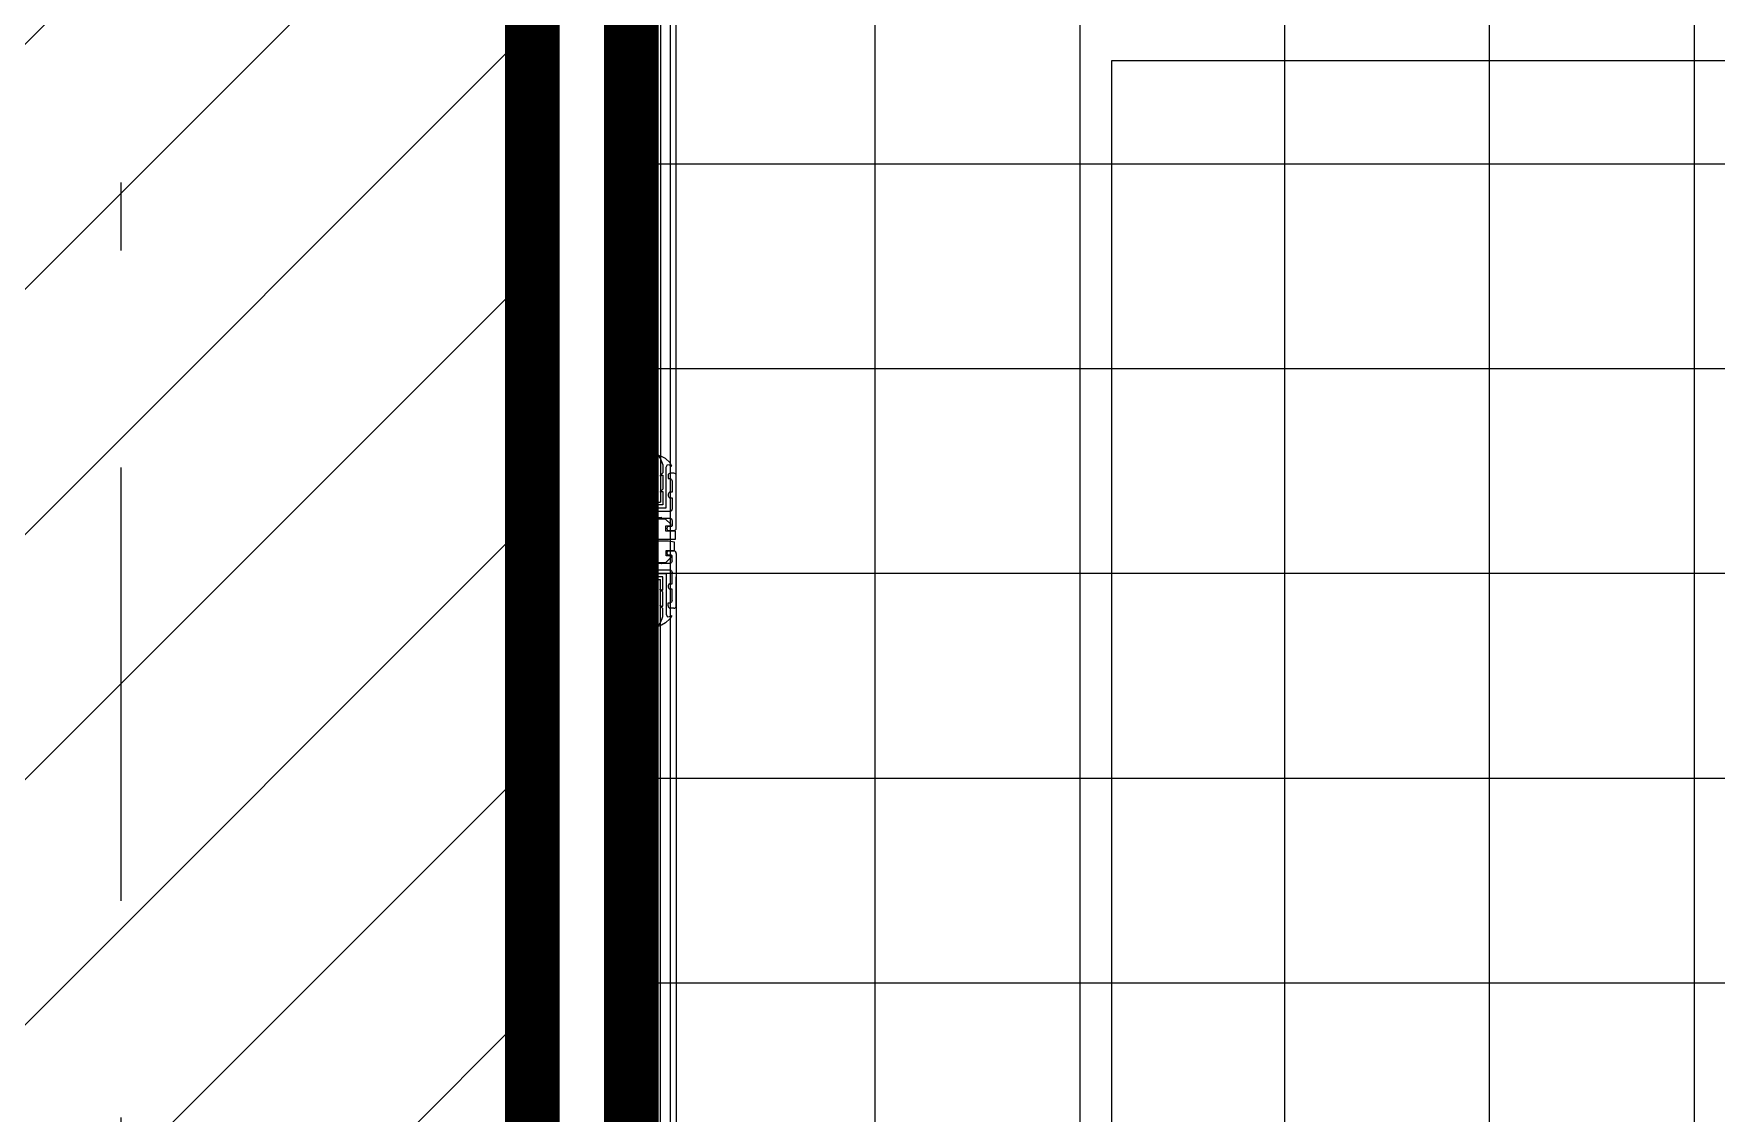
# Model space of a CAD drawing. Header units: millimetres. Extents: x -77 to 207, y -160 to 187.
# Drawn here: x -5.433 to -2.968, y 1.609 to 3.191 of the extents above; entities that cross this region are included whole.
import ezdxf
from ezdxf.xclip import XClip

# ---------------------------------------------------------------- set-up
doc = ezdxf.new("R2010")
doc.units = ezdxf.units.MM
doc.header["$LTSCALE"] = 0.1
doc.linetypes.add('X REF - ANELO INST bind$0$X REF - ANELO$0$DASHDOT2', pattern=[12.7, 6.35, -3.175, 0, -3.175])
for name, color, linetype in [('C01 Foil blanco', 30, 'Continuous'), ('C03 PRY comun+papel kraft', 192, 'Continuous'), ('X REF - ANELO INST bind$0$X REF - ANELO$0$C-ALUMINIO', 8, 'Continuous'), ('X REF - ANELO INST bind$0$X REF - ANELO$0$E-GENERAL', 8, 'Continuous'), ('X REF - ANELO INST bind$0$X REF - ANELO$0$MET-EJE CABRIADAS', 8, 'X REF - ANELO INST bind$0$X REF - ANELO$0$DASHDOT2')]:
    doc.layers.add(name, color=color, linetype=linetype)

# ---------------------------------------------------------------- blocks, each defined once
blk = doc.blocks.new('X REF - ANELO INST bind$0$X REF - ANELO$0$Puerta Automatica')
at = {"layer": 'X REF - ANELO INST bind$0$X REF - ANELO$0$C-ALUMINIO', "color": 8}
for p, q in [((-0.9000068614291195, 0.1102662620423871, 0.000826006744292861), (-0.09542100972953449, 0.1102662621137824, 0.0004190735188655934)), ((0.9000068614295742, 0.1102662620423871, 0.000826006744292861), (0.09542100972998924, 0.1102662621137824, 0.0004190735188655934)), ((-0.09542100972976186, 0.04904372563146353, 0.0004190735188655934), (-0.9000068614293468, 0.0490437256748919, 0.000826006744292861)), ((0.09542100973021661, 0.04904372563146353, 0.0004190735188655934), (0.9000068614298016, 0.0490437256748919, 0.000826006744292861))]:
    blk.add_line(p, q, dxfattribs=at)
at = {"layer": 'X REF - ANELO INST bind$0$X REF - ANELO$0$C-ALUMINIO'}
for p, q in [((-0.1143860055342429, 0.09798616274247252, 0.0004190735188731934), (-0.1093599708435704, 0.1012769565281815, 0.0004190735188731934)), ((-0.110399857836228, 0.09937176013818316, 0.0004190735188731934), (-0.1112664180288903, 0.09712014283331882, 0.0004190735188731934)), ((-0.1093599708435704, 0.1012769565281815, 0.0004190735188731934), (-0.110399857836228, 0.09937176013818316, 0.0004190735188731934)), ((-0.0989770076446348, 0.1018223436408334, 0.0004190735188655934), (-0.0989770076446348, 0.1067102641541169, 0.0004190735188655934)), ((-0.09542100972953449, 0.1102662620401134, 0.0004190735188655934), (-0.01853312024081788, 0.1102662620401134, 0.0004190735188655934)), ((-0.09097706213992751, 0.1007103337328772, 0.0004190735188655934), (-0.09097709934917475, 0.09826649613432892, 0.0004190735188655934)), ((-0.07097707972911849, 0.1042662775439567, 0.0004190735188655934), (-0.08742106415206763, 0.1042662775439567, 0.0004190735188655934)), ((-0.07097707972911849, 0.1002662878458978, 0.0004190735188655934), (-0.07097707972911849, 0.1042662775439567, 0.0004190735188655934)), ((-0.04653304812723036, 0.1042662775439567, 0.0004190735188731934), (-0.06297710033300064, 0.1042662775439567, 0.0004190735188731934)), ((-0.06297710033300064, 0.1042662775439567, 0.0004190735188731934), (-0.06297710033300064, 0.1002662878458978, 0.0004190735188731934)), ((-0.04297705013959785, 0.05859980977606938, 0.0004190735188731934), (-0.04297705013937048, 0.1007102795415449, 0.0004190735188731934)), ((-0.03297707594515487, 0.1007102444423253, 0.0004190735188731934), (-0.03297707594515487, 0.07126631164328501, 0.0004190735188731934)), ((-0.03180521063382002, 0.09504000653441835, 0.0004190735188731934), (-0.02433462585372581, 0.1027286857283798, 0.0004190735188731934)), ((-0.02197705344929091, 0.1042660743410124, 0.0004190735188731934), (-0.02942099764527484, 0.1042662424447371, 0.0004190735188731934)), ((-0.02433462585372581, 0.1027286857283798, 0.0004190735188731934), (-0.0227178625389115, 0.1030072561411544, 0.0004190735188731934)), ((-0.0227178625389115, 0.1030072561411544, 0.0004190735188731934), (-0.02204885754667885, 0.1027286857283798, 0.0004190735188731934)), ((-0.02204885754667885, 0.1027286857283798, 0.0004190735188731934), (-0.02204885754667885, 0.09565286902989101, 0.0004190735188731934)), ((-0.02097710683642617, 0.1032660261412275, 0.0004190735188731934), (-0.02197705344929091, 0.1042660743410124, 0.0004190735188731934)), ((-0.02097710683642617, 0.09826629293138467, 0.0004190735188731934), (-0.02097710683642617, 0.1032660261412275, 0.0004190735188731934)), ((-0.01497712223840608, 0.1067102641541169, 0.0004190735188655934), (-0.01497712223840608, 0.09826629293138467, 0.0004190735188655934)), ((-0.01418740123676798, 0.09565286902989101, 0.0004190735188731934), (-0.01418740123676798, 0.1076528690323357, 0.0004190735188731934)), ((-0.01418740123676798, 0.1076528690323357, 0.0004190735188731934), (-0.002187401234323261, 0.1076528690323357, 0.0004190735188731934)), ((-0.002187401234323261, 0.1076528690323357, 0.0004190735188731934), (-0.0005051677469509741, 0.0989219334446716, 0.0004190735188731934)), ((-0.0005051677469509741, 0.0989219334446716, 0.0004190735188731934), (-0.0005051677469509741, 0.08095257345939899, 0.0004190735188731934)), ((0.002173304947064025, 0.07895257345944628, 0.0004190735188731934), (0.002173304947291399, 0.1090577098370886, 0.0004190735188731934)), ((0.002173304947291399, 0.1090577098370886, 0.0004190735188731934), (0.01417330494973612, 0.1090577098370886, 0.0004190735188731934)), ((0.01417330494973612, 0.1090577098370886, 0.0004190735188731934), (0.01417330494973612, 0.09505770982696049, 0.0004190735188731934)), ((0.01496302596592614, 0.1067102641541169, 0.0004190735188618932), (0.01496302596592614, 0.09826629293138467, 0.0004190735188618932)), ((0.09540691347160646, 0.1102662620401134, 0.0004190735188618932), (0.01851902395378602, 0.1102662620401134, 0.0004190735188618932)), ((0.02096301056394623, 0.1032660261412275, 0.0004190735188731934), (0.02196295716225904, 0.1042660743410124, 0.0004190735188731934)), ((0.02096301056394623, 0.09826629293138467, 0.0004190735188731934), (0.02096301056394623, 0.1032660261412275, 0.0004190735188731934)), ((0.02196295716225904, 0.1042660743410124, 0.0004190735188731934), (0.02940690135824298, 0.1042662424447371, 0.0004190735188731934)), ((0.02203476125964698, 0.1021335264381378, 0.0004190735188731934), (0.02270376626643156, 0.1024120969382238, 0.0004190735188731934)), ((0.02203476125964698, 0.09505770982696049, 0.0004190735188731934), (0.02203476125964698, 0.1021335264381378, 0.0004190735188731934)), ((0.02270376626643156, 0.1024120969382238, 0.0004190735188731934), (0.02432052956669395, 0.1021335264381378, 0.0004190735188731934)), ((0.02432052956669395, 0.1021335264381378, 0.0004190735188731934), (0.03179111436134008, 0.09444484733148784, 0.0004190735188731934)), ((0.032962979658123, 0.1007102444423253, 0.0004190735188731934), (0.032962979658123, 0.07126631164328501, 0.0004190735188731934)), ((0.0395959585696346, 0.1102662620401134, 0.0004190735188706933), (0.09540691347160646, 0.1102662620401134, 0.0004190735188618932)), ((0.04296295386666316, 0.05859980977606938, 0.0004190735188731934), (0.04296295386689053, 0.1007102795415449, 0.0004190735188731934)), ((0.04651895186930233, 0.1042662775439567, 0.0004190735188731934), (0.06296300406052069, 0.1042662775439567, 0.0004190735188731934)), ((0.06296300406052069, 0.1042662775439567, 0.0004190735188731934), (0.06296300406052069, 0.1002662878458978, 0.0004190735188731934)), ((0.07096298347119046, 0.1042662775439567, 0.0004190735188618932), (0.08740696786503577, 0.1042662775439567, 0.0004190735188618932)), ((0.07096298347119046, 0.1002662878458978, 0.0004190735188618932), (0.07096298347119046, 0.1042662775439567, 0.0004190735188618932)), ((0.09096296585289565, 0.1007103337328772, 0.0004190735188618932), (0.09096300306214289, 0.09826649613432892, 0.0004190735188618932)), ((0.09896291135760293, 0.1018223436408334, 0.0004190735188618932), (0.09896291135760293, 0.1067102641541169, 0.0004190735188618932)), ((0.1143719092763149, 0.09798616274247252, 0.0004190735188731934), (0.1093458745565385, 0.1012769565281815, 0.0004190735188731934)), ((0.1093458745565385, 0.1012769565281815, 0.0004190735188731934), (0.1103857614618846, 0.09937176013818316, 0.0004190735188731934)), ((0.1103857614618846, 0.09937176013818316, 0.0004190735188731934), (0.1112523217709622, 0.09712014283331882, 0.0004190735188731934)), ((-0.9444065831514763, 0.08518136294196665, 0.0008255632695484631), (-0.1690221695350829, 0.08518136294196665, 0.0004190735188769934)), ((-0.1690221695350829, 0.08518136294196665, 0.0004190735188769934), (-0.05665008034316088, 0.08518136294196665, 0.0004190735188769934)), ((-0.1254778884501775, 0.08031975274252545, 0.0004190735188731934), (-0.1235714412357538, 0.08568896424594641, 0.0004190735188731934)), ((-0.1209717972267299, 0.08395696744310044, 0.0004190735188731934), (-0.1254778884501775, 0.08031975274252545, 0.0004190735188731934)), ((-0.1235714412359812, 0.07088698147913419, 0.0004190735188731934), (-0.1254778884504049, 0.07625619288069174, 0.0004190735188731934)), ((-0.1254778884504049, 0.07625619288069174, 0.0004190735188731934), (-0.1209717972269573, 0.07261897818011676, 0.0004190735188731934)), ((-0.1235714412357538, 0.08568896424594641, 0.0004190735188731934), (-0.1202785637321995, 0.09175095283762857, 0.0004190735188731934)), ((-0.1138660620379142, 0.08707456164165706, 0.0004190735188731934), (-0.1209717972267299, 0.08395696744310044, 0.0004190735188731934)), ((-0.1202785637321995, 0.09175095283762857, 0.0004190735188731934), (-0.1143860055342429, 0.09798616274247252, 0.0004190735188731934)), ((-0.1111618804313821, 0.08809924175193373, 0.0004190735188731934), (-0.1138660620379142, 0.08707456164165706, 0.0004190735188731934)), ((-0.1112664180288903, 0.09712014283331882, 0.0004190735188731934), (-0.1116130348270872, 0.09486854703618519, 0.0004190735188731934)), ((-0.1116130348270872, 0.09486854703618519, 0.0004190735188731934), (-0.1079735038399576, 0.09289924164522745, 0.0004190735188731934)), ((-0.09930797483298193, 0.08809924175193373, 0.0004190735188731934), (-0.1111618804313821, 0.08809924175193373, 0.0004190735188731934)), ((-0.1079735038399576, 0.09289924164522745, 0.0004190735188731934), (-0.04820727643141254, 0.09289924164522745, 0.0004190735188731934)), ((-0.096881620938575, 0.08534256483881109, 0.0004190735188731934), (-0.09930797483298193, 0.08809924175193373, 0.0004190735188731934)), ((-0.0956021461349792, 0.0838192286469166, 0.0004190735188731934), (-0.096881620938575, 0.08534256483881109, 0.0004190735188731934)), ((-0.07556441524116053, 0.08809924175193373, 0.0004190735188731934), (-0.09611678043779648, 0.08809924175193373, 0.0004190735188731934)), ((-0.09611678043779648, 0.08809924175193373, 0.0004190735188731934), (-0.09590832483422673, 0.08664101443764594, 0.0004190735188731934)), ((-0.09590832483422673, 0.08664101443764594, 0.0004190735188731934), (-0.09471767444097168, 0.08398920463559989, 0.0004190735188731934)), ((-0.09471767444097168, 0.08398920463559989, 0.0004190735188731934), (-0.0956021461349792, 0.0838192286469166, 0.0004190735188731934)), ((-0.09097709934917475, 0.09826649613432892, 0.0004190735188655934), (-0.0954208892396764, 0.09826634563842163, 0.0004190735188655934)), ((-0.07313806133220169, 0.08534256483881109, 0.0004190735188731934), (-0.07556441524116053, 0.08809924175193373, 0.0004190735188731934)), ((-0.07185858652860588, 0.0838192286469166, 0.0004190735188731934), (-0.07313806133220169, 0.08534256483881109, 0.0004190735188731934)), ((-0.05276188244511104, 0.08809924175193373, 0.0004190735188731934), (-0.07237322084597508, 0.08809924175193373, 0.0004190735188731934)), ((-0.07237322084597508, 0.08809924175193373, 0.0004190735188731934), (-0.07216476524240534, 0.08664101443764594, 0.0004190735188731934)), ((-0.07216476524240534, 0.08664101443764594, 0.0004190735188731934), (-0.07097411495101369, 0.08398920463559989, 0.0004190735188731934)), ((-0.07097411495101369, 0.08398920463559989, 0.0004190735188731934), (-0.07185858652860588, 0.0838192286469166, 0.0004190735188731934)), ((-0.05665008034316088, 0.08518136294196665, 0.0004190735188769934), (-0.05665008034338825, 0.07195882377914131, 0.0004190735188769934)), ((-0.05276188244533841, 0.06847670388583538, 0.0004190735188731934), (-0.05276188244511104, 0.08809924175193373, 0.0004190735188731934)), ((-0.04796188263912882, 0.09289924164522745, 0.0004190735188731934), (-0.04796188263935619, 0.06367670407985315, 0.0004190735188731934)), ((-0.03397712414493981, 0.07026626344350007, 0.0004190735188731934), (-0.03297707594538224, 0.08804377768888116, 0.0004190735188731934)), ((-0.03297707594538224, 0.08804377768888116, 0.0004190735188731934), (-0.03297707594538224, 0.05859975708358434, 0.0004190735188731934)), ((-0.0318052106340474, 0.0648651403846543, 0.0004190735188731934), (-0.03180521063382002, 0.09504000653441835, 0.0004190735188731934)), ((-0.02204885754667885, 0.09565286902989101, 0.0004190735188731934), (-0.01418740123676798, 0.09565286902989101, 0.0004190735188731934)), ((-0.002187401234778008, 0.08095257345939899, 0.0004190735188731934), (-0.002187401234550634, 0.05025227798091692, 0.0004190735188731934)), ((-0.002187401235005382, 0.08095257345939899, 0.0004190735188731934), (-0.0005051677469509741, 0.08095257345939899, 0.0004190735188731934)), ((0.0004910714596917387, 0.06038805428602245, 0.0004190735188731934), (0.0004910714599191124, 0.07895257345944628, 0.0004190735188731933)), ((0.0004910714599191124, 0.07895257345899154, 0.0004190735188731934), (0.002173304947064025, 0.07895257345899154, 0.0004190735188731934)), ((0.01417330494973612, 0.09505770982696049, 0.0004190735188731934), (0.02203476125964698, 0.09505770982696049, 0.0004190735188731934)), ((0.03179111436134008, 0.09444484733148784, 0.0004190735188731934), (0.0317911143611127, 0.06426998118172378, 0.0004190735188731934)), ((0.03396302785790795, 0.07026626344350007, 0.0004190735188731934), (0.03296297965789563, 0.08804377768888116, 0.0004190735188731934)), ((0.03296297965789563, 0.08804377768888116, 0.0004190735188731934), (0.03296297965789563, 0.05859975708358434, 0.0004190735188731934)), ((0.04794778636664887, 0.09289924164522745, 0.0004190735188731934), (0.0479477863664215, 0.06367670407985315, 0.0004190735188731934)), ((0.1079594075529258, 0.09289924164522745, 0.0004190735188731934), (0.04819318005706918, 0.09289924164522745, 0.0004190735188731934)), ((0.05274778615785181, 0.06847670388583538, 0.0004190735188731934), (0.05274778615807918, 0.08809924175193373, 0.0004190735188731934)), ((0.05274778615807918, 0.08809924175193373, 0.0004190735188731934), (0.07235912455894322, 0.08809924175193373, 0.0004190735188731934)), ((0.05663598405612902, 0.08518136294196665, 0.0004190735188732934), (0.05663598405590164, 0.07195882377914131, 0.0004190735188732934)), ((0.944406583151931, 0.08518136294196665, 0.0008255632695484631), (0.05663598405612902, 0.08518136294196665, 0.0004190735188732934)), ((0.07215066895537348, 0.08664101443764594, 0.0004190735188731934), (0.07096001866398183, 0.08398920463559989, 0.0004190735188731934)), ((0.07096001866398183, 0.08398920463559989, 0.0004190735188731934), (0.07184449027067785, 0.0838192286469166, 0.0004190735188731934)), ((0.07184449027067785, 0.0838192286469166, 0.0004190735188731934), (0.07312396504516983, 0.08534256483881109, 0.0004190735188731934)), ((0.07235912455894322, 0.08809924175193373, 0.0004190735188731934), (0.07215066895537348, 0.08664101443764594, 0.0004190735188731934)), ((0.07312396504516983, 0.08534256483881109, 0.0004190735188731934), (0.07555031895412867, 0.08809924175193373, 0.0004190735188731934)), ((0.07555031895412867, 0.08809924175193373, 0.0004190735188731934), (0.09610268415076462, 0.08809924175193373, 0.0004190735188731934)), ((0.09096300306214289, 0.09826649613432892, 0.0004190735188618932), (0.09540679296719645, 0.09826634563842163, 0.0004190735188618932)), ((0.09589422856174679, 0.08664101443764594, 0.0004190735188731934), (0.09470357815393982, 0.08398920463559989, 0.0004190735188731934)), ((0.09470357815393982, 0.08398920463559989, 0.0004190735188731934), (0.09558804986249925, 0.0838192286469166, 0.0004190735188731934)), ((0.09558804986249925, 0.0838192286469166, 0.0004190735188731934), (0.09686752466609505, 0.08534256483881109, 0.0004190735188731934)), ((0.09610268415076462, 0.08809924175193373, 0.0004190735188731934), (0.09589422856174679, 0.08664101443764594, 0.0004190735188731934)), ((0.09686752466609505, 0.08534256483881109, 0.0004190735188731934), (0.09929387856050198, 0.08809924175193373, 0.0004190735188731934)), ((0.09929387856050198, 0.08809924175193373, 0.0004190735188731934), (0.1111477841589021, 0.08809924175193373, 0.0004190735188731934)), ((0.1115989384672957, 0.09486854703618519, 0.0004190735188731934), (0.1079594075529258, 0.09289924164522745, 0.0004190735188731934)), ((0.1111477841589021, 0.08809924175193373, 0.0004190735188731934), (0.1138519657508823, 0.08707456164165706, 0.0004190735188731934)), ((0.1112523217709622, 0.09712014283331882, 0.0004190735188731934), (0.1115989384672957, 0.09486854703618519, 0.0004190735188731934)), ((0.1138519657508823, 0.08707456164165706, 0.0004190735188731934), (0.1209577009688019, 0.08395696744310044, 0.0004190735188731934)), ((0.1202644674597195, 0.09175095283762857, 0.0004190735188731934), (0.1143719092763149, 0.09798616274247252, 0.0004190735188731934)), ((0.1235573449487219, 0.08568896424594641, 0.0004190735188731934), (0.1202644674597195, 0.09175095283762857, 0.0004190735188731934)), ((0.1209577009688019, 0.08395696744310044, 0.0004190735188731934), (0.1254637921631456, 0.08031975274252545, 0.0004190735188731934)), ((0.1254637921629183, 0.07625619288069174, 0.0004190735188731934), (0.1209577009685745, 0.07261897818011676, 0.0004190735188731934)), ((0.1254637921631456, 0.08031975274252545, 0.0004190735188731934), (0.1235573449487219, 0.08568896424594641, 0.0004190735188731934)), ((0.1235573449484946, 0.07088698147913419, 0.0004190735188731934), (0.1254637921629183, 0.07625619288069174, 0.0004190735188731934)), ((-0.9444065831517037, 0.07195882377914131, 0.0008258155260927769), (-0.1526694291424064, 0.07195882377914131, 0.0004190735188769934)), ((-0.1526694291424064, 0.07195882377914131, 0.0004190735188769934), (-0.05665008034338825, 0.07195882377914131, 0.0004190735188769934)), ((-0.1202785637324268, 0.06482499278558862, 0.0004190735188731934), (-0.1235714412359812, 0.07088698147913419, 0.0004190735188731934)), ((-0.1209717972269573, 0.07261897818011676, 0.0004190735188731934), (-0.1138660620381415, 0.06950138406887163, 0.0004190735188731934)), ((-0.1143860055344703, 0.05858978298260809, 0.0004190735188731934), (-0.1202785637324268, 0.06482499278558862, 0.0004190735188731934)), ((-0.1093599708437978, 0.05529898908048381, 0.0004190735188731934), (-0.1143860055344703, 0.05858978298260809, 0.0004190735188731934)), ((-0.1138660620381415, 0.06950138406887163, 0.0004190735188731934), (-0.1111618804316095, 0.06847670388583538, 0.0004190735188731934)), ((-0.107973503840185, 0.06367670407985315, 0.0004190735188731934), (-0.1116130348273146, 0.061707398587032, 0.0004190735188731934)), ((-0.1116130348273146, 0.061707398587032, 0.0004190735188731934), (-0.1112664180291176, 0.05945580278989837, 0.0004190735188731934)), ((-0.1112664180291176, 0.05945580278989837, 0.0004190735188731934), (-0.1103998578364553, 0.05720418548503403, 0.0004190735188731934)), ((-0.1111618804316095, 0.06847670388583538, 0.0004190735188731934), (-0.0993079748332093, 0.06847670388583538, 0.0004190735188731934)), ((-0.1103998578364553, 0.05720418548503403, 0.0004190735188731934), (-0.1093599708437978, 0.05529898908048381, 0.0004190735188731934)), ((-0.04820727643163991, 0.06367670407985315, 0.0004190735188731934), (-0.107973503840185, 0.06367670407985315, 0.0004190735188731934)), ((-0.0993079748332093, 0.06847670388583538, 0.0004190735188731934), (-0.09688162093880237, 0.07123338079895802, 0.0004190735188731934)), ((-0.09897700764486217, 0.05259972359112908, 0.0004190735188655934), (-0.09897700764486217, 0.05748782478099201, 0.0004190735188655934)), ((-0.09688162093880237, 0.07123338079895802, 0.0004190735188731934), (-0.09560214613520657, 0.07275671699085251, 0.0004190735188731934)), ((-0.0959083248344541, 0.06993493128743467, 0.0004190735188731934), (-0.09611678043802385, 0.06847670388583538, 0.0004190735188731934)), ((-0.09611678043802385, 0.06847670388583538, 0.0004190735188731934), (-0.0755644152413879, 0.06847670388583538, 0.0004190735188731934)), ((-0.09471767444119905, 0.0725867409876173, 0.0004190735188731934), (-0.0959083248344541, 0.06993493128743467, 0.0004190735188731934)), ((-0.09560214613520657, 0.07275671699085251, 0.0004190735188731934), (-0.09471767444119905, 0.0725867409876173, 0.0004190735188731934)), ((-0.09542106994558708, 0.06104382268154041, 0.0004190735188655934), (-0.09097709934940212, 0.0610438979731498, 0.0004190735188655934)), ((-0.09097709934940212, 0.0610438979731498, 0.0004190735188655934), (-0.09097706214015489, 0.05859975558473707, 0.0004190735188655934)), ((-0.087421064152295, 0.0550438117882095, 0.0004190735188655934), (-0.07097707972934586, 0.0550438117882095, 0.0004190735188655934)), ((-0.0755644152413879, 0.06847670388583538, 0.0004190735188731934), (-0.07313806133242906, 0.07123338079895802, 0.0004190735188731934)), ((-0.07313806133242906, 0.07123338079895802, 0.0004190735188731934), (-0.07185858652883326, 0.07275671699085251, 0.0004190735188731934)), ((-0.07216476524263271, 0.06993493128743467, 0.0004190735188731934), (-0.07237322084620246, 0.06847670388583538, 0.0004190735188731934)), ((-0.07237322084620246, 0.06847670388583538, 0.0004190735188731934), (-0.05276188244533841, 0.06847670388583538, 0.0004190735188731934)), ((-0.07097411495124106, 0.0725867409876173, 0.0004190735188731934), (-0.07216476524263271, 0.06993493128743467, 0.0004190735188731934)), ((-0.07185858652883326, 0.07275671699085251, 0.0004190735188731934), (-0.07097411495124106, 0.0725867409876173, 0.0004190735188731934)), ((-0.07097707972934586, 0.0550438117882095, 0.0004190735188655934), (-0.07097707972934586, 0.05904380147171651, 0.0004190735188655934)), ((-0.06297710033322801, 0.05904380147171651, 0.0004190735188731934), (-0.06297710033322801, 0.0550438117882095, 0.0004190735188731934)), ((-0.06297710033322801, 0.0550438117882095, 0.0004190735188731934), (-0.04653304812745773, 0.0550438117882095, 0.0004190735188731934)), ((-0.04796188263935619, 0.06367670407985315, 0.0004190735188731934), (-0.04820727643163991, 0.06367670407985315, 0.0004190735188731934)), ((-0.03297707594515487, 0.07126631164328501, 0.0004190735188731934), (-0.03397712414493981, 0.07026626344350007, 0.0004190735188731934)), ((-0.02433462585395318, 0.05717646127800435, 0.0004190735188731934), (-0.0318052106340474, 0.0648651403846543, 0.0004190735188731934)), ((-0.02942119844738045, 0.05504375908117254, 0.0004190735188731934), (-0.02197705344951828, 0.05504350698379312, 0.0004190735188731934)), ((-0.02271786253913888, 0.05689789079247021, 0.0004190735188731934), (-0.02433462585395318, 0.05717646127800435, 0.0004190735188731934)), ((-0.02204885754690622, 0.05717646127800435, 0.0004190735188731934), (-0.02271786253913888, 0.05689789079247021, 0.0004190735188731934)), ((-0.01418740123699536, 0.06425227788918164, 0.0004190735188731934), (-0.02204885754690622, 0.06425227788918164, 0.0004190735188731934)), ((-0.02204885754690622, 0.06425227788918164, 0.0004190735188731934), (-0.02204885754690622, 0.05717646127800435, 0.0004190735188731934)), ((-0.02197705344951828, 0.05504350698379312, 0.0004190735188731934), (-0.02097710683665355, 0.05604375838652231, 0.0004190735188731934)), ((-0.02097710683665355, 0.05604375838652231, 0.0004190735188731934), (-0.02097710683665355, 0.06104379637167767, 0.0004190735188731934)), ((-0.01497712223863346, 0.06104379637167767, 0.0004190735188655934), (-0.01497712223863346, 0.05259972359112908, 0.0004190735188655934)), ((-0.01418740123699536, 0.05025227798091692, 0.0004190735188731934), (-0.01418740123699536, 0.06425227788918164, 0.0004190735188731934)), ((-0.002187401234550634, 0.05025227798091692, 0.0004190735188731934), (-0.01418740123699536, 0.05025227798091692, 0.0004190735188731934)), ((0.002173304947064025, 0.0516571186838064, 0.0004190735188731934), (0.0004910714596917387, 0.06038805428602245, 0.0004190735188731934)), ((0.01417330494950875, 0.0516571186838064, 0.0004190735188731934), (0.002173304947064025, 0.0516571186838064, 0.0004190735188731934)), ((0.02203476125941961, 0.06365711868625112, 0.0004190735188731934), (0.01417330494950875, 0.06365711868625112, 0.0004190735188731934)), ((0.01417330494950875, 0.06365711868625112, 0.0004190735188731934), (0.01417330494950875, 0.0516571186838064, 0.0004190735188731934)), ((0.01496302596569876, 0.06104379637167767, 0.0004190735188618932), (0.01496302596569876, 0.05259972359112908, 0.0004190735188618932)), ((0.02096301056371885, 0.05604375838652231, 0.0004190735188731934), (0.02096301056371885, 0.06104379637167767, 0.0004190735188731934)), ((0.02196295716203167, 0.05504350698379312, 0.0004190735188731934), (0.02096301056371885, 0.05604375838652231, 0.0004190735188731934)), ((0.02940710205803043, 0.05504375908117254, 0.0004190735188731934), (0.02196295716203167, 0.05504350698379312, 0.0004190735188731934)), ((0.02203476125941961, 0.05658130198776234, 0.0004190735188731934), (0.02203476125941961, 0.06365711868625112, 0.0004190735188731934)), ((0.02270376626620418, 0.05630273157498777, 0.0004190735188731934), (0.02203476125941961, 0.05658130198776234, 0.0004190735188731934)), ((0.02432052956646658, 0.05658130198776234, 0.0004190735188731934), (0.02270376626620418, 0.05630273157498777, 0.0004190735188731934)), ((0.0317911143611127, 0.06426998118172378, 0.0004190735188731934), (0.02432052956646658, 0.05658130198776234, 0.0004190735188731934)), ((0.032962979658123, 0.07126631164328501, 0.0004190735188731934), (0.03396302785790795, 0.07026626344350007, 0.0004190735188731934)), ((0.06296300406029331, 0.0550438117882095, 0.0004190735188731934), (0.04651895186907495, 0.0550438117882095, 0.0004190735188731934)), ((0.0479477863664215, 0.06367670407985315, 0.0004190735188731934), (0.04819318005684181, 0.06367670407985315, 0.0004190735188731934)), ((0.04819318005684181, 0.06367670407985315, 0.0004190735188731934), (0.1079594075526984, 0.06367670407985315, 0.0004190735188731934)), ((0.07235912455871585, 0.06847670388583538, 0.0004190735188731934), (0.05274778615785181, 0.06847670388583538, 0.0004190735188731934)), ((0.9444065831521584, 0.07195882377914131, 0.0008258155260927769), (0.05663598405590164, 0.07195882378073293, 0.0004190735188732934)), ((0.06296300406029331, 0.05904380147171651, 0.0004190735188731934), (0.06296300406029331, 0.0550438117882095, 0.0004190735188731934)), ((0.07184449027045048, 0.07275671699085251, 0.0004190735188731934), (0.07096001866375445, 0.0725867409876173, 0.0004190735188731934)), ((0.07096001866375445, 0.0725867409876173, 0.0004190735188731934), (0.0721506689551461, 0.06993493128743467, 0.0004190735188731934)), ((0.07096298347096308, 0.0550438117882095, 0.0004190735188618932), (0.07096298347096308, 0.05904380147171651, 0.0004190735188618932)), ((0.0874069678648084, 0.0550438117882095, 0.0004190735188618932), (0.07096298347096308, 0.0550438117882095, 0.0004190735188618932)), ((0.07312396504494245, 0.07123338079895802, 0.0004190735188731934), (0.07184449027045048, 0.07275671699085251, 0.0004190735188731934)), ((0.0721506689551461, 0.06993493128743467, 0.0004190735188731934), (0.07235912455871585, 0.06847670388583538, 0.0004190735188731934)), ((0.0755503189539013, 0.06847670388583538, 0.0004190735188731934), (0.07312396504494245, 0.07123338079895802, 0.0004190735188731934)), ((0.09610268415053724, 0.06847670388583538, 0.0004190735188731934), (0.0755503189539013, 0.06847670388583538, 0.0004190735188731934)), ((0.09096300306191551, 0.0610438979731498, 0.0004190735188618932), (0.09096296585266828, 0.05859975558473707, 0.0004190735188618932)), ((0.09540697365810047, 0.06104382268154041, 0.0004190735188618932), (0.09096300306191551, 0.0610438979731498, 0.0004190735188618932)), ((0.09558804986227187, 0.07275671699085251, 0.0004190735188731934), (0.09470357815371244, 0.0725867409876173, 0.0004190735188731934)), ((0.09470357815371244, 0.0725867409876173, 0.0004190735188731934), (0.09589422856151941, 0.06993493128743467, 0.0004190735188731934)), ((0.09686752466586768, 0.07123338079895802, 0.0004190735188731934), (0.09558804986227187, 0.07275671699085251, 0.0004190735188731934)), ((0.09589422856151941, 0.06993493128743467, 0.0004190735188731934), (0.09610268415053724, 0.06847670388583538, 0.0004190735188731934)), ((0.0992938785602746, 0.06847670388583538, 0.0004190735188731934), (0.09686752466586768, 0.07123338079895802, 0.0004190735188731934)), ((0.09896291135737556, 0.05259972359112908, 0.0004190735188618932), (0.09896291135737556, 0.05748782478099201, 0.0004190735188618932)), ((0.1111477841586748, 0.06847670388583538, 0.0004190735188731934), (0.0992938785602746, 0.06847670388583538, 0.0004190735188731934)), ((0.1079594075526984, 0.06367670407985315, 0.0004190735188731934), (0.1115989384670684, 0.061707398587032, 0.0004190735188731934)), ((0.1093458745563112, 0.05529898908048381, 0.0004190735188731934), (0.1143719092760875, 0.05858978298260809, 0.0004190735188731934)), ((0.1103857614616572, 0.05720418548503403, 0.0004190735188731934), (0.1093458745563112, 0.05529898908048381, 0.0004190735188731934)), ((0.1112523217707349, 0.05945580278989837, 0.0004190735188731934), (0.1103857614616572, 0.05720418548503403, 0.0004190735188731934)), ((0.1138519657506549, 0.06950138406887163, 0.0004190735188731934), (0.1111477841586748, 0.06847670388583538, 0.0004190735188731934)), ((0.1115989384670684, 0.061707398587032, 0.0004190735188731934), (0.1112523217707349, 0.05945580278989837, 0.0004190735188731934)), ((0.1209577009685745, 0.07261897818011676, 0.0004190735188731934), (0.1138519657506549, 0.06950138406887163, 0.0004190735188731934)), ((0.1143719092760875, 0.05858978298260809, 0.0004190735188731934), (0.1202644674594922, 0.06482499278558862, 0.0004190735188731934)), ((0.1202644674594922, 0.06482499278558862, 0.0004190735188731934), (0.1235573449484946, 0.07088698147913419, 0.0004190735188731934)), ((-0.01853312024104525, 0.04904372567602877, 0.0004190735188731934), (-0.09542100972976186, 0.04904372567602877, 0.0004190735188731934)), ((0.01851902395355864, 0.04904372567602877, 0.0004190735188731934), (0.09540691347137908, 0.04904372567602877, 0.0004190735188731934)), ((0.09540691347137908, 0.04904372567602877, 0.0004190735188732934), (0.05276320315533667, 0.04904372567602877, 0.0004190735188778932))]:
    blk.add_line(p, q, dxfattribs=at)
at = {"layer": 'X REF - ANELO INST bind$0$X REF - ANELO$0$C-ALUMINIO', "extrusion": (0, 0, -1)}
for centre, radius, start, end in [((0.09542100972953449, 0.1067102641541169, -0.0004190735188655934), 0.0035559979597483, 0, 90), ((0.09542100972953449, 0.1018223436408334, -0.0004190735188655934), 0.0035559979597483, 269.998059832739, 0), ((0.06697709004561148, 0.1032662801449078, -0.0004190735188655934), 0.0049999871312604, 216.8698978127635, 323.1301021872288), ((0.01853312024081788, 0.1067102641541169, -0.0004190735188655934), 0.0035559979597483, 90, 180), ((-0.01851902395378602, 0.1067102641541169, -0.0004190735188618932), 0.0035559979597483, 0, 90), ((-0.06696299375857961, 0.1032662801449078, -0.0004190735188618932), 0.0049999871312604, 216.8698978127635, 323.1301021872288), ((-0.09540691347160646, 0.1018223436408334, -0.0004190735188618932), 0.0035559979597483, 180, 270.0019401672609), ((-0.09540691347160646, 0.1067102641541169, -0.0004190735188618932), 0.0035559979597483, 90, 180), ((0.01797711453741613, 0.09951637232779831, -0.0004190735188655934), 0.0032500233867527, 202.6212079482823, 337.3787920517177), ((-0.01796301825038427, 0.09951637232779831, -0.0004190735188618932), 0.0032500233867527, 202.6212079482823, 337.3787920517177), ((0.09542100972976186, 0.05748782478099201, -0.0004190735188655934), 0.0035559979597483, 0, 89.99902949948802), ((0.09542100972976186, 0.05259972359112908, -0.0004190735188655934), 0.0035559979597483, 270, 0), ((0.06697709004583885, 0.05604380918725838, -0.0004190735188655934), 0.0049999871312604, 36.86989781276344, 143.1301021872366), ((0.0179771145376435, 0.05979371698981595, -0.0004190735188655934), 0.0032500233867527, 22.62120794828234, 157.3787920517177), ((0.01853312024104525, 0.05259972359112908, -0.0004190735188655934), 0.0035559979597483, 180, 270), ((-0.01796301825015689, 0.05979371698981595, -0.0004190735188618932), 0.0032500233867527, 22.62120794828234, 157.3787920517177), ((-0.01851902395355864, 0.05259972359112908, -0.0004190735188618932), 0.0035559979597483, 270, 0), ((-0.06696299375835224, 0.05604380918725838, -0.0004190735188618932), 0.0049999871312604, 36.86989781276344, 143.1301021872366), ((-0.09540691347137908, 0.05259972359112908, -0.0004190735188618932), 0.0035559979597483, 180, 270), ((-0.09540691347137908, 0.05748782478099201, -0.0004190735188618932), 0.0035559979597483, 90.00097050051198, 180)]:
    blk.add_arc(centre, radius, start, end, dxfattribs=at)
at = {"layer": 'X REF - ANELO INST bind$0$X REF - ANELO$0$C-ALUMINIO'}
for centre, radius, start, end in [((-0.08742106415206763, 0.1007102795415449, 0.0004190735188655934), 0.0035559979597483, 90, 179.9991270497972), ((-0.04653304812723036, 0.1007102795415449, 0.0004190735188731934), 0.0035559979597792, 0, 90), ((-0.02942107794274307, 0.1007102444423253, 0.0004190735188731934), 0.0035559979597619, 89.9987059993173, 180), ((0.02940698165571121, 0.1007102444423253, 0.0004190735188731934), 0.0035559979597619, 0, 90.00129400068269), ((0.04651895186930233, 0.1007102795415449, 0.0004190735188731934), 0.0035559979597224, 90, 180), ((0.08740696786503577, 0.1007102795415449, 0.0004190735188618932), 0.0035559979597483, 0.0008729502027928794, 90), ((-0.087421064152295, 0.05859980977606938, 0.0004190735188655934), 0.0035559979597483, 180.0008729502028, 270), ((-0.04653304812745773, 0.05859980977606938, 0.0004190735188731934), 0.0035559979597508, 270, 0), ((-0.02942107794297044, 0.05859975708358434, 0.0004190735188731934), 0.0035559979597792, 180, 269.998059832739), ((0.02940698165548383, 0.05859975708358434, 0.0004190735188731934), 0.0035559979597792, 270.0019401672609, 0), ((0.04651895186907495, 0.05859980977606938, 0.0004190735188731934), 0.0035559979597508, 180, 270), ((0.0874069678648084, 0.05859980977606938, 0.0004190735188618932), 0.0035559979597483, 270, 359.9991270497972)]:
    blk.add_arc(centre, radius, start, end, dxfattribs=at)
blk = doc.blocks.new('X REF - ANELO INST bind$0$X REF - ANELO')
at = {"layer": 'X REF - ANELO INST bind$0$X REF - ANELO$0$E-GENERAL'}
blk.add_lwpolyline([(-0.8539654961127776, 0.1508022198519193), (-0.853965496112777, 3.150802219837595), (-3.85396549614188, 3.150802219837596), (-3.853965496141882, 0.1508022198519203)], close=True, dxfattribs=at)
at = {"layer": 'X REF - ANELO INST bind$0$X REF - ANELO$0$MET-EJE CABRIADAS'}
blk.add_line((-5.304390985078498, -0.8195543707502094, 0.01943700474020715), (-5.304390985078489, 30.23632377726847, 0.01943700474020715), dxfattribs=at)
at = {"xscale": -1, "rotation": 90}
blk.add_blockref('X REF - ANELO INST bind$0$X REF - ANELO$0$Puerta Automatica', (-4.442282181187919, 2.447910383045183, 0.001251549247415514), dxfattribs=at)
blk = doc.blocks.new('X REF - ANELO INST bind')
ref = blk.add_blockref('X REF - ANELO INST bind$0$X REF - ANELO', (0, 0))
XClip(ref).set_block_clipping_path([(-76.96807374145067, -24.7711317477457), (92.98603554183842, 61.16696301676586)])

msp = doc.modelspace()

# ---------------------------------------------------------------- hatches: boundary and pattern name
at = {"layer": 'C01 Foil blanco'}
h = msp.add_hatch(dxfattribs=at)
h.set_pattern_fill('ANSI31', color=256, scale=0.08, style=0)
h.set_pattern_definition([(45, (0, 0), (-0.179605122421383, 0.1796051224213831), [])])
edge = h.paths.add_edge_path()
edge.add_line((-6.55372215791897, 29.60497413502585), (-5.606950775478452, 29.60497413502585))
edge.add_line((-5.606950775478452, 29.60497413502585), (-5.606950745519758, 24.03442559944642))
edge.add_line((-5.606950745519758, 24.03442559944642), (-1.365671856721967, 24.03442559944642))
edge.add_line((-1.365671856721967, 24.03442559944642), (-1.365671856721967, 22.0204881702457))
edge.add_line((-1.365671856721967, 22.0204881702457), (0.1103516996085492, 22.0204881702457))
edge.add_line((0.1103516996085492, 22.0204881702457), (0.1103659287505273, 6.908415640765133))
edge.add_line((0.1103659287505273, 6.908415640765133), (-1.389634071249473, 6.908415640765133))
edge.add_line((-1.389634071249473, 6.908415640765133), (-1.389634204716491, 4.959845945626274))
edge.add_line((-1.389634204716491, 4.959845945626274), (-4.702282181090367, 4.959845945626287))
edge.add_line((-4.702282181090367, 4.959845945626287), (-4.702282181090367, 0.05434713922432088))
edge.add_line((-4.702282181090367, 0.05434713922432088), (-5.19760729541099, 0.0543471392243207))
edge.add_line((-5.19760729541099, 0.0543471392243207), (-5.19760729541099, 0.1851127970303439))
edge.add_line((-5.19760729541099, 0.1851127970303439), (-31.52531535550097, 0.1851127970303446))
edge.add_line((-31.52531535550097, 0.1851127970303446), (-31.52531535550097, 29.21473542162268))
edge.add_line((-31.52531535550097, 29.21473542162268), (-26.42259650580489, 29.21473542162268))
edge.add_line((-26.42259650580489, 29.21473542162268), (-26.42259650580489, 29.60497192048632))
edge.add_line((-26.42259650580489, 29.60497192048632), (-6.553722157918802, 29.60497192048631))
at = {"layer": 'C03 PRY comun+papel kraft'}
h = msp.add_hatch(dxfattribs=at)
h.set_pattern_fill('_USER', color=256, scale=0.3, double=1, pattern_type=0)
h.set_pattern_definition([(0, (0, 0), (0, 0.3), []), (90, (0, 0), (-0.3, 1.836909530733566e-17), [])])
edge = h.paths.add_edge_path()
edge.add_line((-4.557281361219793, 0.08484599094981743), (-4.55728136121979, 4.814845945626759))
edge.add_line((-4.55728136121979, 4.814845945626759), (0.1103658770703095, 4.814845945626757))
edge.add_line((0.1103658770703092, 4.814845945626757), (0.1103658770703076, 0.1485685969132646))
edge.add_line((0.1103658770703076, 0.1485685969132646), (-0.1349242983587828, 0.1485685969132647))
edge.add_line((-0.1349242983587828, 0.1485685969132647), (-0.1349346094967129, 0.08484627103697338))
edge.add_line((-0.1349346094967129, 0.08484627103697338), (-4.557281361218336, 0.08484364949091927))

# ---------------------------------------------------------------- linework, layer by layer
at = {"layer": 'C01 Foil blanco', "const_width": 0.08, "elevation": 2.135077072259951e-05}
msp.add_lwpolyline([(-6.55372215791897, 29.60497413502585), (-6.55372215791897, 29.60497413502585), (-5.606950775478452, 29.60497413502585), (-5.606950745519758, 24.03442559944642), (-1.365671856721967, 24.03442559944642), (-1.365671856721967, 22.0204881702457), (0.1103516996085492, 22.0204881702457), (0.1103659287505273, 6.908415640765133), (-1.389634071249473, 6.908415640765133), (-1.389634204716491, 4.959845945626274), (-4.702282181090367, 4.959845945626287), (-4.702282181090367, 0.05434713922432088), (-5.19760729541099, 0.0543471392243207), (-5.19760729541099, 0.1851127970303439), (-31.52531535550097, 0.1851127970303446), (-31.52531535550097, 0.1851127970303446), (-31.52531535550097, 29.21473542162268), (-31.52531535550097, 29.21473542162268), (-26.42259650580489, 29.21473542162268), (-26.42259650580489, 29.60497192048632), (-6.553722157918802, 29.60497192048631)], dxfattribs=at)
at = {"layer": 'C03 PRY comun+papel kraft', "const_width": 0.08, "elevation": -0.001405918793326476}
msp.add_lwpolyline([(-4.557281361219793, 0.08484599094981743), (-4.55728136121979, 4.814845945626759), (0.1103658770703092, 4.814845945626757), (0.1103658770703076, 0.1485685969132646), (-0.1349242983587828, 0.1485685969132647), (-0.1349346094967129, 0.08484627103697338), (-4.557281361218336, 0.08484364949091927)], dxfattribs=at)

# ---------------------------------------------------------------- block references
msp.add_blockref('X REF - ANELO INST bind', (0, 0))

doc.saveas('drawing.dxf')
